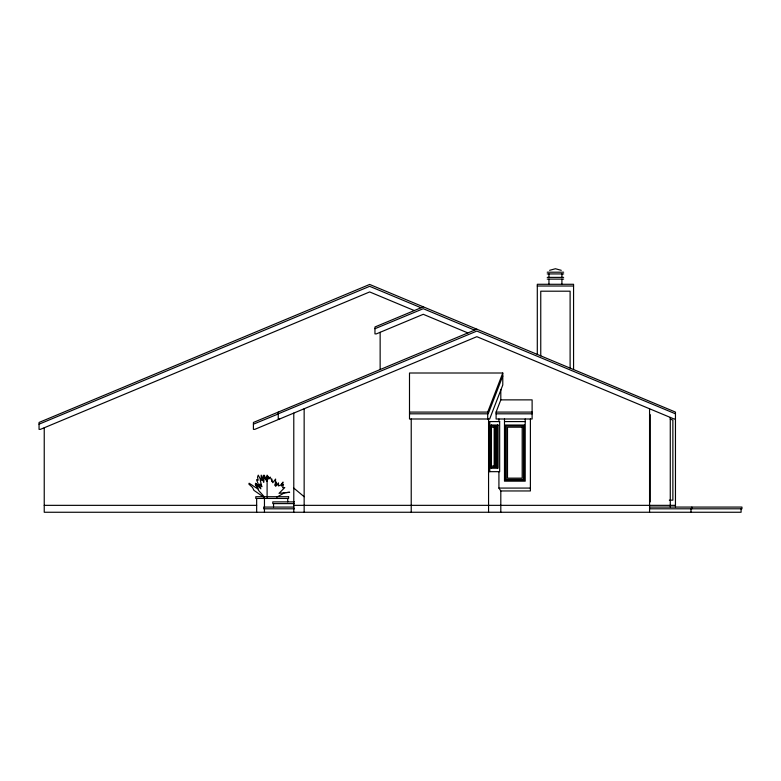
<?xml version="1.0" encoding="UTF-8"?>
<svg xmlns="http://www.w3.org/2000/svg" width="781" height="781" viewBox="0 0 781 781"><rect width="100%" height="100%" fill="white"/><g stroke="black" fill="none" stroke-linecap="round" stroke-linejoin="round"><path stroke-width="1.17" d="M271.808 481.213L271.915 479.056M276.659 485.626L276.806 484.21L275.478 486.046L276.494 482.072L275.029 485.069M262.543 480.295L263.353 475.258L267.092 481.164L267.805 476.059L268.752 479.104L270.167 477.045L272.774 482.726L275.615 479.056L275.156 485.616L276.347 485.655L278.485 482.892L278.505 485.958L280.652 485.069L283.034 482.072L281.385 486.046L283.532 484.21L282.595 487.735L284.762 487.569L279.022 493.328L289.653 492.255L284.567 492.801L276.757 497.175M268.117 478.197L268.557 477.045L268.986 478.46M487.705 418.997L487.705 412.085L502.779 373.006L409.498 373.006L409.498 418.997L489.658 418.997L502.779 384.974L502.779 373.006M502.779 376.003L488.193 413.813L409.498 413.813M500.806 399.872L532.115 399.872L532.115 418.997L496.101 418.997L496.101 412.085L500.806 399.872L500.806 389.563M549.609 270.324L555.428 268.742L561.256 270.324M423.263 306.826L374.958 326.985L374.958 333.887L376.344 333.887L423.263 314.304L467.887 332.931M476.849 329.191L253.415 422.453L253.415 429.355L254.801 429.355L476.849 336.679L674.071 418.997L675.458 418.997M278.241 413.959L253.415 424.181M547.217 272.198L563.648 272.198M547.217 273.926L563.648 273.926M547.217 277.382L563.648 277.382M547.217 279.11L563.648 279.11M537.299 286.012L573.566 286.012M374.958 328.713L423.263 308.69L474.614 330.129M409.498 412.085L487.705 412.085M496.101 412.085L532.115 412.085M278.241 413.813L476.849 331.066L675.458 413.813M496.101 413.813L532.115 413.813M649.558 414.682L650.202 414.682L650.202 501.89L649.558 501.89M279.627 418.997L278.241 418.997L278.241 412.085M504.487 421.584L525.213 421.584M39.05 424.181L369.667 286.324L421.018 307.753M490.761 427.197L495.31 427.197L495.31 466.062L490.761 466.062M498.922 471.665L498.922 488.076L530.387 488.076M498.922 488.076L500.806 490.956L530.387 490.956L530.387 418.997M669.307 500.162L672.871 500.162L672.871 420.119L670.176 418.997M294.447 501.89L272.794 501.89L272.794 503.618L294.447 503.618M44.234 505.346L256.656 505.346M293.783 505.346L675.458 505.346M293.998 507.074L263.695 507.074L263.695 508.802L294.525 508.802M649.558 507.074L741.95 507.074L741.95 508.802L649.558 508.802M414.291 310.565L369.667 291.938L40.436 429.355L39.05 429.355L39.05 422.453L369.667 284.45L675.458 412.085L675.458 507.074M263.851 497.243L253.923 490.351L252.556 487.5L248.885 484.132L249.129 483.214L257.671 488.828L255.377 484.327L256.539 484.122L259.321 486.778L256.803 480.422L256.803 479.495L258.199 480.227L257.515 477.201L258.228 475.131L261 480.295M293.783 488.076L304.151 496.716M264.242 496.745L258.531 490.351L257.691 487.5L255.426 484.132L255.572 483.214L260.844 488.828L259.429 484.327L260.151 484.122L261.869 486.778L260.307 480.422L260.307 479.495L261.166 480.227L261.186 475.131L263.753 482.433L264.349 475.258L266.663 481.164L267.102 476.059L267.385 477.933M741.091 508.802L741.091 512.258L44.234 512.258L44.234 427.773M691.868 507.074L691.868 508.802M691 508.802L691 512.258M670.274 417.415L670.274 507.074M649.558 408.766L649.558 512.258M573.566 369.559L573.566 284.284L537.299 284.284L537.299 354.418M570.11 368.115L570.11 291.196L540.755 291.196L540.755 355.863M561.91 273.926L561.91 277.382M561.91 279.11L561.91 284.284M548.955 273.926L548.955 277.382M548.955 279.11L548.955 284.284M525.213 418.997L525.213 481.164L504.487 481.164L504.487 418.997M500.806 490.956L500.806 512.258M498.922 418.997L498.922 421.584M497.477 425.04L497.477 468.219M495.925 425.909L495.925 467.35M494.734 427.197L494.734 466.062M494.168 427.197L494.168 466.062M491.434 425.04L491.434 468.219M489.775 421.584L489.775 471.665M488.564 418.997L488.564 512.258M411.226 418.997L411.226 512.258M380.142 332.306L380.142 369.559M304.151 408.766L304.151 512.258M293.783 413.09L293.783 512.258M287.74 498.444L287.74 501.89M273.545 503.618L273.545 507.074M267.102 475.131L267.102 497.351M264.456 498.444L264.456 507.074M264.456 508.802L264.456 512.258M264.105 496.716L264.105 498.444M256.656 498.444L256.656 512.258M499.664 421.584L489.209 421.584L489.209 471.665L499.664 471.665L499.664 421.584M498.044 425.04L490.858 425.04L490.858 468.219L498.044 468.219L498.044 425.04M524.344 425.04L505.346 425.04L505.346 480.305L524.344 480.305L524.344 425.04M497.067 425.909L491.278 425.909L491.278 467.35L497.067 467.35L497.067 425.909M523.485 425.909L506.215 425.909L506.215 479.446L523.485 479.446L523.485 425.909M522.186 427.197L507.504 427.197L507.504 478.148L522.186 478.148L522.186 427.197M288.609 496.716L255.787 496.716L255.787 498.444L288.609 498.444L288.609 496.716"/></g></svg>
